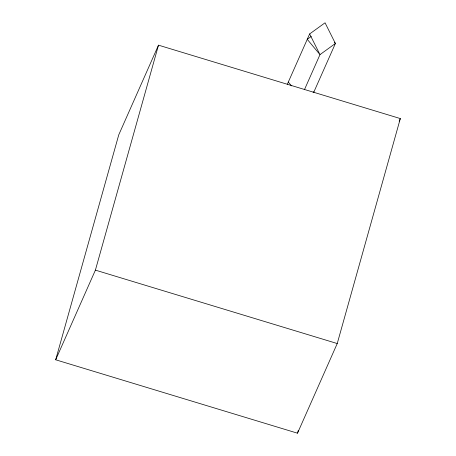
<?xml version="1.0" encoding="UTF-8"?>
<svg xmlns="http://www.w3.org/2000/svg" width="456" height="456" viewBox="0 0 456 456"><rect width="100%" height="100%" fill="white"/><g stroke="black" fill="none" stroke-linecap="round" stroke-linejoin="round"><path stroke-width="0.68" d="M55.678 359.784L118.765 134.816L158.494 45.161L400.322 118.577L337.235 343.545L297.506 433.2L55.678 359.784L95.407 270.129L158.494 45.161M297.506 433.2L298.275 430.458M287.365 84.195L309.635 33.949L325.054 22.8L335.399 43.48L313.585 92.648L313.945 91.89L313.135 92.232M304.46 89.65L319.981 54.629L335.399 43.48L334.487 42.385M399.171 121.176L400.322 118.577M311.248 36.44L307.247 39.33L319.981 54.629L309.635 33.949M95.407 270.129L337.235 343.545M288.312 82.069L291.492 85.893"/></g></svg>
